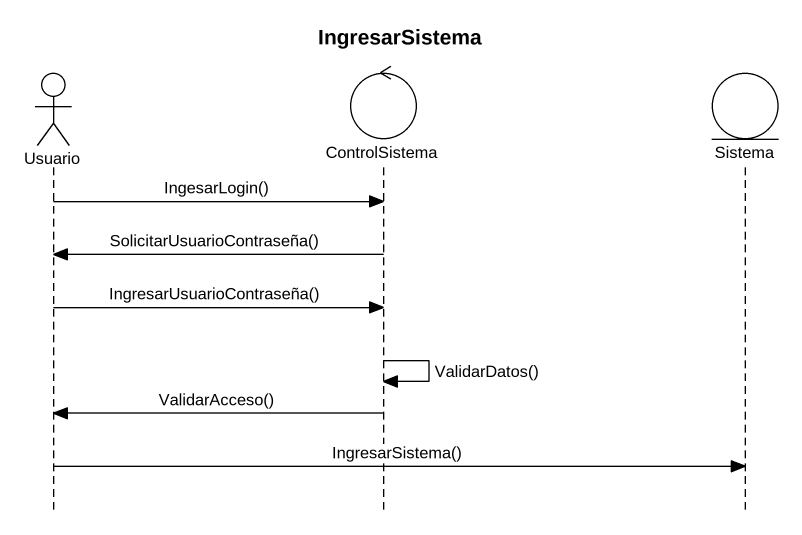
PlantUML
@startuml
title IngresarSistema
hide footbox
actor Usuario
control ControlSistema
entity Sistema

Usuario -> ControlSistema : IngesarLogin()
ControlSistema -> Usuario : SolicitarUsuarioContraseña()
Usuario -> ControlSistema : IngresarUsuarioContraseña()
ControlSistema -> ControlSistema : ValidarDatos()
ControlSistema -> Usuario : ValidarAcceso()
Usuario -> Sistema : IngresarSistema()
@enduml
